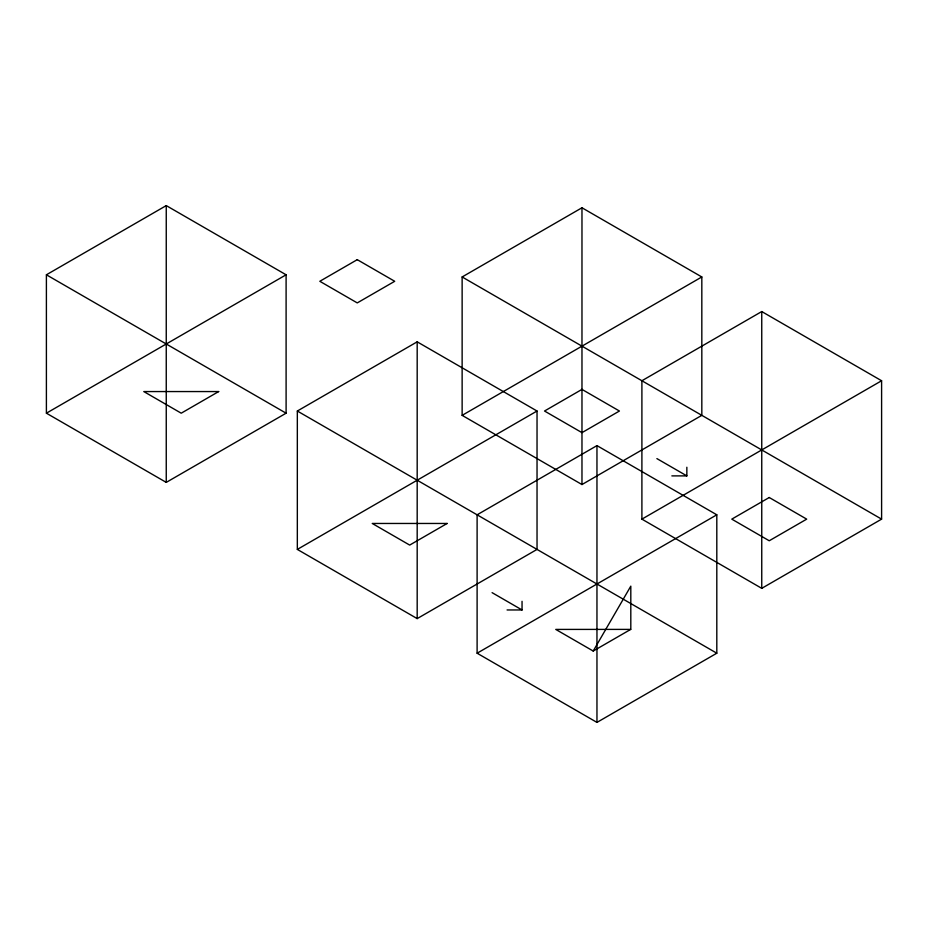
<?xml version="1.0" encoding="UTF-8"?>
<svg xmlns="http://www.w3.org/2000/svg" width="928" height="928" viewBox="0 0 928 928"><rect width="100%" height="100%" fill="white"/><g stroke="black" fill="none" stroke-linecap="round" stroke-linejoin="round"><path stroke-width="1.39" d="M593.212 651.038L630.808 586.148L630.808 629.393L555.756 629.416L593.212 651.038L630.669 629.416M46.4 274.792L166.251 205.598L286.102 274.792L286.102 413.192L166.251 482.386L46.4 413.192L46.4 274.792L286.102 413.192M46.4 413.192L286.102 274.792M462.132 276.962L581.972 207.768L701.823 276.962L701.823 415.35L581.972 484.544L462.132 415.35L462.132 276.962L881.6 519.135L881.6 380.747L761.749 311.553L641.898 380.747L641.898 519.135L761.749 588.34L881.6 519.135M297.331 411.023L417.182 341.829L537.034 411.023L537.034 549.411L417.182 618.605L297.331 549.411L297.331 411.023L716.81 653.208L716.81 514.808L596.959 445.614L477.108 514.808L477.108 653.208L596.959 722.402L716.81 653.208M462.132 415.35L701.823 276.962M297.331 549.411L537.034 411.023M641.898 519.135L881.6 380.747M477.108 653.208L716.81 514.808M671.86 475.89L686.848 475.89L686.848 467.248M507.071 609.963L522.046 609.963L522.046 601.309M656.885 458.594L686.848 475.89M492.095 592.656L522.046 609.963M761.749 311.553L761.749 588.34M596.959 445.614L596.959 722.402M581.972 207.768L581.972 484.544M417.182 341.829L417.182 618.605M166.251 205.598L166.251 482.386M357.257 259.666L319.812 281.288L357.257 302.911L394.713 281.288L357.257 259.666M218.683 391.558L181.227 413.192L143.782 391.558L218.683 391.558M581.972 389.4L544.527 411.023L581.972 432.645L619.428 411.023L581.972 389.4M447.145 523.462L409.689 545.084L372.244 523.462L447.145 523.462M769.242 497.512L731.786 519.135L769.242 540.769L806.699 519.135L769.242 497.512"/></g></svg>
